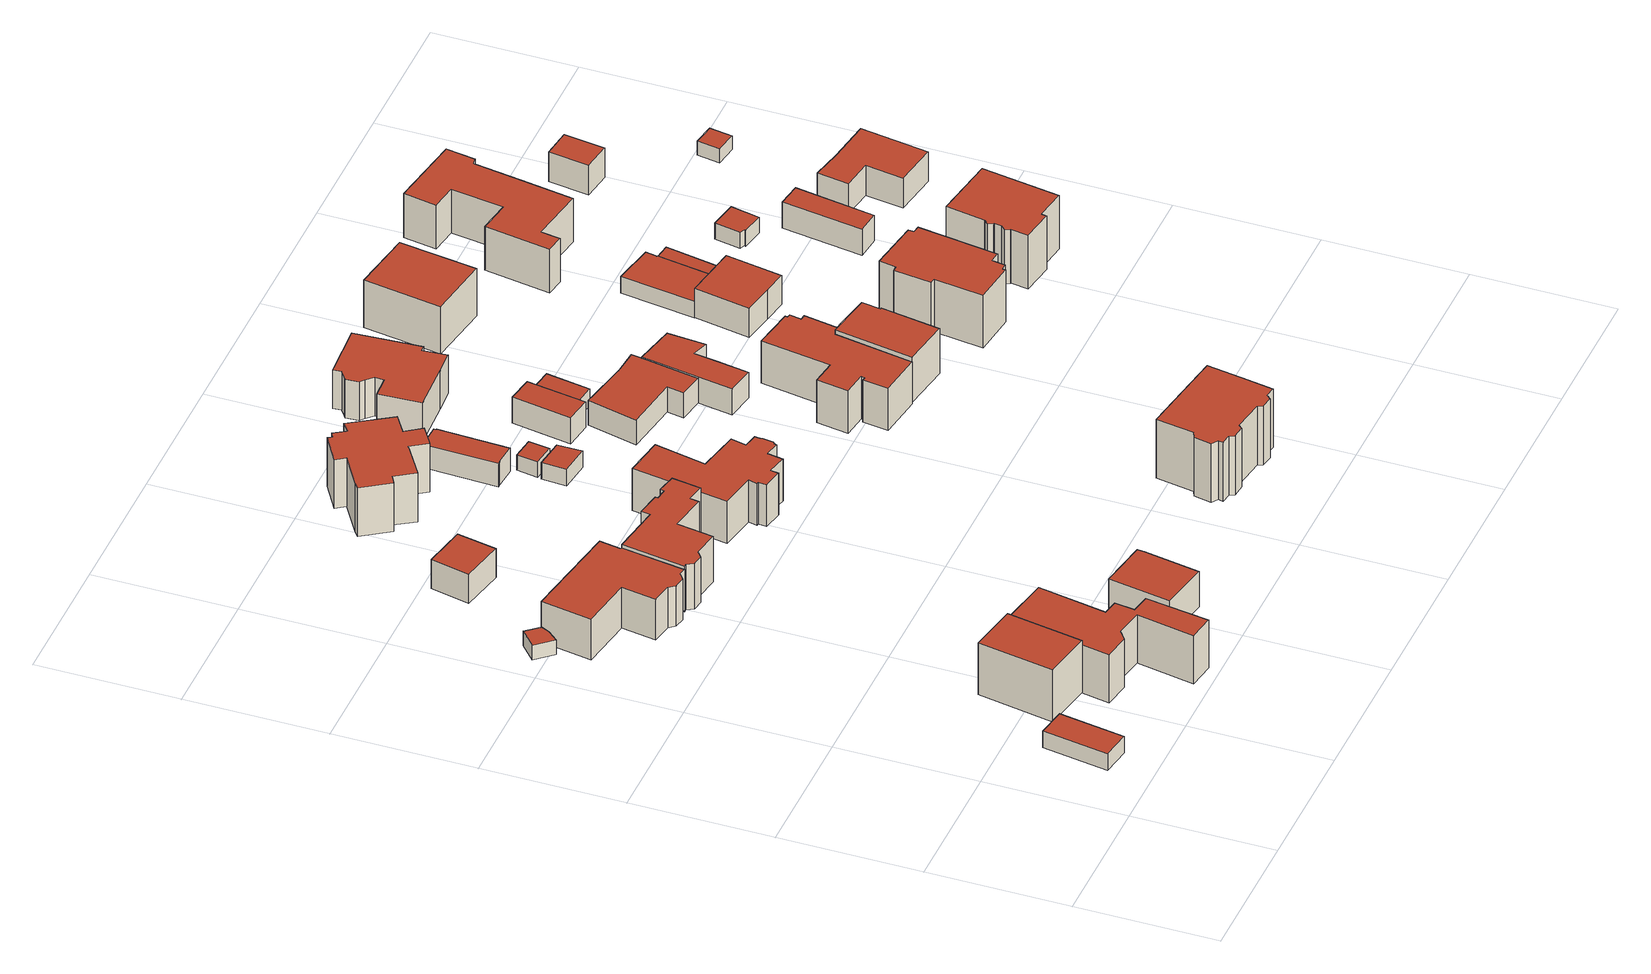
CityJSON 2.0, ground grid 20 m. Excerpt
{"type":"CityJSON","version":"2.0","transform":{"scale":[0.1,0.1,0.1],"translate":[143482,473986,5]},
"CityObjects":{
"building1":{"type":"Building","attributes":{"b3_dak_type":"multiple horizontal","b3_h_dak_50p":10.99,"b3_h_dak_70p":11,"b3_h_dak_max":11.19,"b3_h_dak_min":10.86,"b3_h_maaiveld":8.38,"b3_kas_warenhuis":false,"b3_mutatie_ahn3_ahn4":false,"b3_reconstructie_onvolledig":false,"b3_rmse_lod12":0.0234,"b3_rmse_lod13":0.0234,"b3_rmse_lod22":0.0219,"b3_val3dity_lod12":"[]","b3_val3dity_lod13":"[]","b3_val3dity_lod22":"[]","b3_volume_lod12":101.69,"b3_volume_lod13":101.69,"b3_volume_lod22":101.43,"geconstateerd":false,"oorspronkelijkbouwjaar":1934,"status":"Pand in gebruik"},"children":["building1-1"]},
"building1-1":{"type":"BuildingPart","parents":["building1"],"geometry":[{"type":"Solid","lod":"1.2","boundaries":[[[[0,1,2,3]],[[4,1,0,5]],[[6,2,1,4]],[[5,0,3,7]],[[7,3,2,6]],[[7,6,4,5]]]],"semantics":{"surfaces":[{"type":"GroundSurface"},{"type":"WallSurface","on_footprint_edge":true},{"type":"RoofSurface"}],"values":[[0,1,1,1,1,2]]}}]},
"building2":{"type":"Building","attributes":{"b3_dak_type":"slanted","b3_h_dak_50p":15.63,"b3_h_dak_70p":16.65,"b3_h_dak_max":18.63,"b3_h_dak_min":12.27,"b3_h_maaiveld":8.36,"b3_kas_warenhuis":false,"b3_mutatie_ahn3_ahn4":false,"b3_reconstructie_onvolledig":false,"b3_rmse_lod12":1.79,"b3_rmse_lod13":1.79,"b3_rmse_lod22":0.232,"b3_val3dity_lod12":"[]","b3_val3dity_lod13":"[]","b3_val3dity_lod22":"[]","b3_volume_lod12":639.67,"b3_volume_lod13":639.67,"b3_volume_lod22":553.32,"geconstateerd":false,"oorspronkelijkbouwjaar":1934,"status":"Pand in gebruik"},"children":["building2-1"]},
"building2-1":{"type":"BuildingPart","parents":["building2"],"geometry":[{"type":"Solid","lod":"1.2","boundaries":[[[[8,9,10,11]],[[12,8,11,13]],[[13,11,10,14]],[[14,10,9,15]],[[15,9,8,12]],[[15,12,13,14]]]],"semantics":{"surfaces":[{"type":"GroundSurface"},{"type":"WallSurface","on_footprint_edge":true},{"type":"RoofSurface"}],"values":[[0,1,1,1,1,2]]}}]},
"building3":{"type":"Building","attributes":{"b3_dak_type":"multiple horizontal","b3_h_dak_50p":10.77,"b3_h_dak_70p":10.83,"b3_h_dak_max":10.96,"b3_h_dak_min":10.49,"b3_h_maaiveld":8.52,"b3_kas_warenhuis":false,"b3_mutatie_ahn3_ahn4":false,"b3_reconstructie_onvolledig":false,"b3_rmse_lod12":0.134,"b3_rmse_lod13":0.134,"b3_rmse_lod22":0.104,"b3_val3dity_lod12":"[]","b3_val3dity_lod13":"[]","b3_val3dity_lod22":"[]","b3_volume_lod12":21.51,"b3_volume_lod13":21.51,"b3_volume_lod22":20.9,"geconstateerd":false,"oorspronkelijkbouwjaar":2005,"status":"Pand in gebruik"},"children":["building3-1"]},
"building3-1":{"type":"BuildingPart","parents":["building3"],"geometry":[{"type":"Solid","lod":"1.2","boundaries":[[[[16,17,18,19,20]],[[21,17,16,22]],[[22,16,20,23]],[[24,18,17,21]],[[25,19,18,24]],[[23,20,19,25]],[[23,25,24,21,22]]]],"semantics":{"surfaces":[{"type":"GroundSurface"},{"type":"WallSurface","on_footprint_edge":true},{"type":"RoofSurface"}],"values":[[0,1,1,1,1,1,2]]}}]},
"building4":{"type":"Building","attributes":{"b3_dak_type":"slanted","b3_h_dak_50p":13.95,"b3_h_dak_70p":15.78,"b3_h_dak_max":18.65,"b3_h_dak_min":8.97,"b3_h_maaiveld":8.27,"b3_kas_warenhuis":false,"b3_mutatie_ahn3_ahn4":false,"b3_reconstructie_onvolledig":false,"b3_rmse_lod12":3.28,"b3_rmse_lod13":1.27,"b3_rmse_lod22":0.229,"b3_val3dity_lod12":"[]","b3_val3dity_lod13":"[]","b3_val3dity_lod22":"[]","b3_volume_lod12":1119.18,"b3_volume_lod13":909.58,"b3_volume_lod22":819.97,"geconstateerd":false,"oorspronkelijkbouwjaar":1930,"status":"Pand in gebruik"},"children":["building4-1"]},
"building4-1":{"type":"BuildingPart","parents":["building4"],"geometry":[{"type":"Solid","lod":"1.2","boundaries":[[[[26,27,28,29,30,31,32,33,34,35,36,37,38]],[[39,32,31,40]],[[40,31,30,41]],[[42,34,33,43]],[[43,33,32,39]],[[41,30,29,44]],[[45,36,35,46]],[[46,35,34,42]],[[44,29,28,47]],[[48,27,26,49]],[[47,28,27,48]],[[49,26,38,50]],[[50,38,37,51]],[[51,37,36,45]],[[51,45,46,42,43,39,40,41,44,47,48,49,50]]]],"semantics":{"surfaces":[{"type":"GroundSurface"},{"type":"WallSurface","on_footprint_edge":true},{"type":"RoofSurface"}],"values":[[0,1,1,1,1,1,1,1,1,1,1,1,1,1,2]]}}]},
"building5":{"type":"Building","attributes":{"b3_dak_type":"slanted","b3_h_dak_50p":12.31,"b3_h_dak_70p":14.65,"b3_h_dak_max":17.37,"b3_h_dak_min":10.69,"b3_h_maaiveld":8.18,"b3_kas_warenhuis":false,"b3_mutatie_ahn3_ahn4":false,"b3_reconstructie_onvolledig":false,"b3_rmse_lod12":2.46,"b3_rmse_lod13":0.941,"b3_rmse_lod22":0.0961,"b3_val3dity_lod12":"[]","b3_val3dity_lod13":"[]","b3_val3dity_lod22":"[]","b3_volume_lod12":929.04,"b3_volume_lod13":754.49,"b3_volume_lod22":726.22,"geconstateerd":false,"oorspronkelijkbouwjaar":1930,"status":"Pand in gebruik"},"children":["building5-1"]},
"building5-1":{"type":"BuildingPart","parents":["building5"],"geometry":[{"type":"Solid","lod":"1.2","boundaries":[[[[52,53,54,55,56,57,58,59,60,61,62,63]],[[64,60,59,65]],[[65,59,58,66]],[[67,61,60,64]],[[66,58,57,68]],[[68,57,56,69]],[[69,56,55,70]],[[70,55,54,71]],[[72,53,52,73]],[[71,54,53,72]],[[73,52,63,74]],[[74,63,62,75]],[[75,62,61,67]],[[75,67,64,65,66,68,69,70,71,72,73,74]]]],"semantics":{"surfaces":[{"type":"GroundSurface"},{"type":"WallSurface","on_footprint_edge":true},{"type":"RoofSurface"}],"values":[[0,1,1,1,1,1,1,1,1,1,1,1,1,2]]}}]},
"building6":{"type":"Building","attributes":{"b3_dak_type":"slanted","b3_h_dak_50p":12.24,"b3_h_dak_70p":12.69,"b3_h_dak_max":13.43,"b3_h_dak_min":10.38,"b3_h_maaiveld":8.1,"b3_kas_warenhuis":false,"b3_mutatie_ahn3_ahn4":false,"b3_reconstructie_onvolledig":false,"b3_rmse_lod12":0.909,"b3_rmse_lod13":0.909,"b3_rmse_lod22":0.0248,"b3_val3dity_lod12":"[]","b3_val3dity_lod13":"[]","b3_val3dity_lod22":"[]","b3_volume_lod12":161.05,"b3_volume_lod13":161.05,"b3_volume_lod22":142.77,"geconstateerd":false,"oorspronkelijkbouwjaar":1930,"status":"Pand in gebruik"},"children":["building6-1"]},
"building6-1":{"type":"BuildingPart","parents":["building6"],"geometry":[{"type":"Solid","lod":"1.2","boundaries":[[[[76,77,78,79]],[[80,76,79,81]],[[81,79,78,82]],[[82,78,77,83]],[[83,77,76,80]],[[83,80,81,82]]]],"semantics":{"surfaces":[{"type":"GroundSurface"},{"type":"WallSurface","on_footprint_edge":true},{"type":"RoofSurface"}],"values":[[0,1,1,1,1,2]]}}]},
"building7":{"type":"Building","attributes":{"b3_dak_type":"slanted","b3_h_dak_50p":13.13,"b3_h_dak_70p":13.82,"b3_h_dak_max":14.92,"b3_h_dak_min":11.21,"b3_h_maaiveld":8.19,"b3_kas_warenhuis":false,"b3_mutatie_ahn3_ahn4":false,"b3_reconstructie_onvolledig":false,"b3_rmse_lod12":1.29,"b3_rmse_lod13":1.29,"b3_rmse_lod22":0.0545,"b3_val3dity_lod12":"[]","b3_val3dity_lod13":"[]","b3_val3dity_lod22":"[]","b3_volume_lod12":364.1,"b3_volume_lod13":364.1,"b3_volume_lod22":320.64,"geconstateerd":false,"oorspronkelijkbouwjaar":1930,"status":"Pand in gebruik"},"children":["building7-1"]},
"building7-1":{"type":"BuildingPart","parents":["building7"],"geometry":[{"type":"Solid","lod":"1.2","boundaries":[[[[84,85,86,87,88]],[[89,86,85,90]],[[91,87,86,89]],[[92,84,88,93]],[[93,88,87,91]],[[90,85,84,92]],[[90,92,93,91,89]]]],"semantics":{"surfaces":[{"type":"GroundSurface"},{"type":"WallSurface","on_footprint_edge":true},{"type":"RoofSurface"}],"values":[[0,1,1,1,1,1,2]]}}]},
"building8":{"type":"Building","attributes":{"b3_dak_type":"slanted","b3_h_dak_50p":13.28,"b3_h_dak_70p":15.03,"b3_h_dak_max":17.29,"b3_h_dak_min":10.06,"b3_h_maaiveld":7.94,"b3_kas_warenhuis":false,"b3_mutatie_ahn3_ahn4":false,"b3_reconstructie_onvolledig":false,"b3_rmse_lod12":2.77,"b3_rmse_lod13":1.23,"b3_rmse_lod22":0.662,"b3_val3dity_lod12":"[]","b3_val3dity_lod13":"[]","b3_val3dity_lod22":"[204]","b3_volume_lod12":761.94,"b3_volume_lod13":660.07,"b3_volume_lod22":-2683.6,"geconstateerd":false,"oorspronkelijkbouwjaar":1930,"status":"Pand in gebruik"},"children":["building8-1"]},
"building8-1":{"type":"BuildingPart","parents":["building8"],"geometry":[{"type":"Solid","lod":"1.2","boundaries":[[[[94,95,96,97,98,99,100,101,102,103,104,105,106,107,108,109,110,111]],[[112,106,105,113]],[[114,107,106,112]],[[113,105,104,115]],[[115,104,103,116]],[[117,95,94,118]],[[119,96,95,117]],[[116,103,102,120]],[[120,102,101,121]],[[122,100,99,123]],[[121,101,100,122]],[[123,99,98,124]],[[125,97,96,119]],[[124,98,97,125]],[[118,94,111,126]],[[126,111,110,127]],[[128,109,108,129]],[[127,110,109,128]],[[129,108,107,114]],[[129,114,112,113,115,116,120,121,122,123,124,125,119,117,118,126,127,128]]]],"semantics":{"surfaces":[{"type":"GroundSurface"},{"type":"WallSurface","on_footprint_edge":true},{"type":"RoofSurface"}],"values":[[0,1,1,1,1,1,1,1,1,1,1,1,1,1,1,1,1,1,1,2]]}}]},
"building9":{"type":"Building","attributes":{"b3_dak_type":"slanted","b3_h_dak_50p":14.62,"b3_h_dak_70p":15.69,"b3_h_dak_max":18.94,"b3_h_dak_min":10.76,"b3_h_maaiveld":8.14,"b3_kas_warenhuis":false,"b3_mutatie_ahn3_ahn4":false,"b3_reconstructie_onvolledig":false,"b3_rmse_lod12":2.43,"b3_rmse_lod13":1.88,"b3_rmse_lod22":0.124,"b3_val3dity_lod12":"[]","b3_val3dity_lod13":"[]","b3_val3dity_lod22":"[]","b3_volume_lod12":907.86,"b3_volume_lod13":878.61,"b3_volume_lod22":770.44,"geconstateerd":false,"oorspronkelijkbouwjaar":1930,"status":"Pand in gebruik"},"children":["building9-1"]},
"building9-1":{"type":"BuildingPart","parents":["building9"],"geometry":[{"type":"Solid","lod":"1.2","boundaries":[[[[130,131,132,133,134,135,136,137,138,139,140,141,142,143,144,145,146]],[[147,139,138,148]],[[149,140,139,147]],[[150,141,140,149]],[[151,142,141,150]],[[152,143,142,151]],[[148,138,137,153]],[[153,137,136,154]],[[154,136,135,155]],[[156,134,133,157]],[[155,135,134,156]],[[157,133,132,158]],[[159,131,130,160]],[[158,132,131,159]],[[160,130,146,161]],[[161,146,145,162]],[[163,144,143,152]],[[162,145,144,163]],[[162,163,152,151,150,149,147,148,153,154,155,156,157,158,159,160,161]]]],"semantics":{"surfaces":[{"type":"GroundSurface"},{"type":"WallSurface","on_footprint_edge":true},{"type":"RoofSurface"}],"values":[[0,1,1,1,1,1,1,1,1,1,1,1,1,1,1,1,1,1,2]]}}]},
"building10":{"type":"Building","attributes":{"b3_dak_type":"slanted","b3_h_dak_50p":12.5,"b3_h_dak_70p":14.33,"b3_h_dak_max":15.98,"b3_h_dak_min":9.68,"b3_h_maaiveld":7.84,"b3_kas_warenhuis":false,"b3_mutatie_ahn3_ahn4":false,"b3_reconstructie_onvolledig":false,"b3_rmse_lod12":2.65,"b3_rmse_lod13":1.09,"b3_rmse_lod22":0.271,"b3_val3dity_lod12":"[]","b3_val3dity_lod13":"[]","b3_val3dity_lod22":"[]","b3_volume_lod12":866.53,"b3_volume_lod13":731.95,"b3_volume_lod22":634.7,"geconstateerd":false,"oorspronkelijkbouwjaar":1918,"status":"Pand in gebruik"},"children":["building10-1"]},
"building10-1":{"type":"BuildingPart","parents":["building10"],"geometry":[{"type":"Solid","lod":"1.2","boundaries":[[[[164,165,166,167,168,169,170,171,172,173,174,175,176,177,178,179,180,181,182,183]],[[184,178,177,185]],[[186,179,178,184]],[[187,180,179,186]],[[188,181,180,187]],[[189,171,170,190]],[[190,170,169,191]],[[192,182,181,188]],[[193,176,175,194]],[[185,177,176,193]],[[195,174,173,196]],[[194,175,174,195]],[[196,173,172,197]],[[197,172,171,189]],[[191,169,168,198]],[[198,168,167,199]],[[199,167,166,200]],[[201,165,164,202]],[[200,166,165,201]],[[202,164,183,203]],[[203,183,182,192]],[[203,192,188,187,186,184,185,193,194,195,196,197,189,190,191,198,199,200,201,202]]]],"semantics":{"surfaces":[{"type":"GroundSurface"},{"type":"WallSurface","on_footprint_edge":true},{"type":"RoofSurface"}],"values":[[0,1,1,1,1,1,1,1,1,1,1,1,1,1,1,1,1,1,1,1,1,2]]}}]},
"building11":{"type":"Building","attributes":{"b3_dak_type":"slanted","b3_h_dak_50p":11.24,"b3_h_dak_70p":11.66,"b3_h_dak_max":12.51,"b3_h_dak_min":10.3,"b3_h_maaiveld":7.92,"b3_kas_warenhuis":false,"b3_mutatie_ahn3_ahn4":false,"b3_reconstructie_onvolledig":false,"b3_rmse_lod12":0.694,"b3_rmse_lod13":0.694,"b3_rmse_lod22":0.0377,"b3_val3dity_lod12":"[]","b3_val3dity_lod13":"[]","b3_val3dity_lod22":"[]","b3_volume_lod12":134.2,"b3_volume_lod13":134.2,"b3_volume_lod22":122.48,"geconstateerd":false,"oorspronkelijkbouwjaar":1920,"status":"Pand in gebruik"},"children":["building11-1"]},
"building11-1":{"type":"BuildingPart","parents":["building11"],"geometry":[{"type":"Solid","lod":"1.2","boundaries":[[[[204,205,206,207,208,209,210,211,212]],[[213,208,207,214]],[[215,206,205,216]],[[214,207,206,215]],[[217,209,208,213]],[[218,211,210,219]],[[219,210,209,217]],[[220,212,211,218]],[[221,204,212,220]],[[216,205,204,221]],[[216,221,220,218,219,217,213,214,215]]]],"semantics":{"surfaces":[{"type":"GroundSurface"},{"type":"WallSurface","on_footprint_edge":true},{"type":"RoofSurface"}],"values":[[0,1,1,1,1,1,1,1,1,1,2]]}}]},
"building12":{"type":"Building","attributes":{"b3_dak_type":"slanted","b3_h_dak_50p":10.19,"b3_h_dak_70p":10.38,"b3_h_dak_max":10.89,"b3_h_dak_min":9.39,"b3_h_maaiveld":7.77,"b3_kas_warenhuis":false,"b3_mutatie_ahn3_ahn4":false,"b3_reconstructie_onvolledig":false,"b3_rmse_lod12":0.424,"b3_rmse_lod13":0.424,"b3_rmse_lod22":0.117,"b3_val3dity_lod12":"[]","b3_val3dity_lod13":"[]","b3_val3dity_lod22":"[]","b3_volume_lod12":39.04,"b3_volume_lod13":39.04,"b3_volume_lod22":36.12,"geconstateerd":false,"oorspronkelijkbouwjaar":1930,"status":"Pand in gebruik"},"children":["building12-1"]},
"building12-1":{"type":"BuildingPart","parents":["building12"],"geometry":[{"type":"Solid","lod":"1.2","boundaries":[[[[222,223,224,225]],[[226,223,222,227]],[[228,224,223,226]],[[227,222,225,229]],[[229,225,224,228]],[[229,228,226,227]]]],"semantics":{"surfaces":[{"type":"GroundSurface"},{"type":"WallSurface","on_footprint_edge":true},{"type":"RoofSurface"}],"values":[[0,1,1,1,1,2]]}}]},
"building13":{"type":"Building","attributes":{"b3_dak_type":"multiple horizontal","b3_h_dak_50p":10.22,"b3_h_dak_70p":10.26,"b3_h_dak_max":10.44,"b3_h_dak_min":9.94,"b3_h_maaiveld":7.92,"b3_kas_warenhuis":false,"b3_mutatie_ahn3_ahn4":false,"b3_reconstructie_onvolledig":false,"b3_rmse_lod12":0.133,"b3_rmse_lod13":0.133,"b3_rmse_lod22":0.115,"b3_val3dity_lod12":"[]","b3_val3dity_lod13":"[]","b3_val3dity_lod22":"[]","b3_volume_lod12":22.94,"b3_volume_lod13":22.94,"b3_volume_lod22":22.31,"geconstateerd":false,"oorspronkelijkbouwjaar":2005,"status":"Pand in gebruik"},"children":["building13-1"]},
"building13-1":{"type":"BuildingPart","parents":["building13"],"geometry":[{"type":"Solid","lod":"1.2","boundaries":[[[[230,231,232,233]],[[234,231,230,235]],[[235,230,233,236]],[[237,232,231,234]],[[236,233,232,237]],[[236,237,234,235]]]],"semantics":{"surfaces":[{"type":"GroundSurface"},{"type":"WallSurface","on_footprint_edge":true},{"type":"RoofSurface"}],"values":[[0,1,1,1,1,2]]}}]},
"building14":{"type":"Building","attributes":{"b3_dak_type":"slanted","b3_h_dak_50p":16.26,"b3_h_dak_70p":17.04,"b3_h_dak_max":19.53,"b3_h_dak_min":10.23,"b3_h_maaiveld":7.7,"b3_kas_warenhuis":false,"b3_mutatie_ahn3_ahn4":false,"b3_reconstructie_onvolledig":false,"b3_rmse_lod12":1.63,"b3_rmse_lod13":1.43,"b3_rmse_lod22":0.232,"b3_val3dity_lod12":"[]","b3_val3dity_lod13":"[]","b3_val3dity_lod22":"[]","b3_volume_lod12":1206.15,"b3_volume_lod13":1192.18,"b3_volume_lod22":1076.81,"geconstateerd":false,"oorspronkelijkbouwjaar":1930,"status":"Pand in gebruik"},"children":["building14-1"]},
"building14-1":{"type":"BuildingPart","parents":["building14"],"geometry":[{"type":"Solid","lod":"1.2","boundaries":[[[[238,239,240,241,242,243,244,245,246,247,248,249,250,251,252,253,254]],[[255,248,247,256]],[[257,249,248,255]],[[258,244,243,259]],[[260,245,244,258]],[[256,247,246,261]],[[261,246,245,260]],[[259,243,242,262]],[[262,242,241,263]],[[263,241,240,264]],[[265,239,238,266]],[[264,240,239,265]],[[266,238,254,267]],[[267,254,253,268]],[[268,253,252,269]],[[269,252,251,270]],[[270,251,250,271]],[[271,250,249,257]],[[271,257,255,256,261,260,258,259,262,263,264,265,266,267,268,269,270]]]],"semantics":{"surfaces":[{"type":"GroundSurface"},{"type":"WallSurface","on_footprint_edge":true},{"type":"RoofSurface"}],"values":[[0,1,1,1,1,1,1,1,1,1,1,1,1,1,1,1,1,1,2]]}}]},
"building15":{"type":"Building","attributes":{"b3_dak_type":"slanted","b3_h_dak_50p":11.46,"b3_h_dak_70p":11.84,"b3_h_dak_max":12.34,"b3_h_dak_min":8.24,"b3_h_maaiveld":7.72,"b3_kas_warenhuis":false,"b3_mutatie_ahn3_ahn4":false,"b3_reconstructie_onvolledig":false,"b3_rmse_lod12":0.844,"b3_rmse_lod13":0.844,"b3_rmse_lod22":0.42,"b3_val3dity_lod12":"[]","b3_val3dity_lod13":"[]","b3_val3dity_lod22":"[]","b3_volume_lod12":133.88,"b3_volume_lod13":133.88,"b3_volume_lod22":122.9,"geconstateerd":false,"oorspronkelijkbouwjaar":1917,"status":"Pand in gebruik"},"children":["building15-1"]},
"building15-1":{"type":"BuildingPart","parents":["building15"],"geometry":[{"type":"Solid","lod":"1.2","boundaries":[[[[272,273,274,275]],[[276,273,272,277]],[[277,272,275,278]],[[279,274,273,276]],[[278,275,274,279]],[[278,279,276,277]]]],"semantics":{"surfaces":[{"type":"GroundSurface"},{"type":"WallSurface","on_footprint_edge":true},{"type":"RoofSurface"}],"values":[[0,1,1,1,1,2]]}}]},
"building16":{"type":"Building","attributes":{"b3_dak_type":"slanted","b3_h_dak_50p":13.46,"b3_h_dak_70p":14,"b3_h_dak_max":15.38,"b3_h_dak_min":8.04,"b3_h_maaiveld":7.9,"b3_kas_warenhuis":false,"b3_mutatie_ahn3_ahn4":false,"b3_reconstructie_onvolledig":false,"b3_rmse_lod12":1.61,"b3_rmse_lod13":1.61,"b3_rmse_lod22":0.517,"b3_val3dity_lod12":"[]","b3_val3dity_lod13":"[]","b3_val3dity_lod22":"[]","b3_volume_lod12":758.82,"b3_volume_lod13":758.82,"b3_volume_lod22":659.22,"geconstateerd":false,"oorspronkelijkbouwjaar":1917,"status":"Pand in gebruik"},"children":["building16-1"]},
"building16-1":{"type":"BuildingPart","parents":["building16"],"geometry":[{"type":"Solid","lod":"1.2","boundaries":[[[[280,281,282,283,284,285,286,287,288,289,290,291,292,293,294]],[[295,291,290,296]],[[296,290,289,297]],[[298,286,285,299]],[[300,287,286,298]],[[301,281,280,302]],[[303,292,291,295]],[[297,289,288,304]],[[304,288,287,300]],[[305,284,283,306]],[[306,283,282,307]],[[299,285,284,305]],[[307,282,281,301]],[[308,294,293,309]],[[309,293,292,303]],[[302,280,294,308]],[[302,308,309,303,295,296,297,304,300,298,299,305,306,307,301]]]],"semantics":{"surfaces":[{"type":"GroundSurface"},{"type":"WallSurface","on_footprint_edge":true},{"type":"RoofSurface"}],"values":[[0,1,1,1,1,1,1,1,1,1,1,1,1,1,1,1,2]]}}]},
"building17":{"type":"Building","attributes":{"b3_dak_type":"slanted","b3_h_dak_50p":10.69,"b3_h_dak_70p":11.86,"b3_h_dak_max":13.61,"b3_h_dak_min":9.8,"b3_h_maaiveld":7.78,"b3_kas_warenhuis":false,"b3_mutatie_ahn3_ahn4":false,"b3_reconstructie_onvolledig":false,"b3_rmse_lod12":1.24,"b3_rmse_lod13":1.24,"b3_rmse_lod22":0.114,"b3_val3dity_lod12":"[]","b3_val3dity_lod13":"[]","b3_val3dity_lod22":"[]","b3_volume_lod12":347.17,"b3_volume_lod13":347.17,"b3_volume_lod22":296.55,"geconstateerd":false,"oorspronkelijkbouwjaar":2011,"status":"Pand in gebruik"},"children":["building17-1"]},
"building17-1":{"type":"BuildingPart","parents":["building17"],"geometry":[{"type":"Solid","lod":"1.2","boundaries":[[[[310,311,312,313,314,315,316,317]],[[318,310,317,319]],[[319,317,316,320]],[[320,316,315,321]],[[321,315,314,322]],[[323,313,312,324]],[[324,312,311,325]],[[322,314,313,323]],[[325,311,310,318]],[[325,318,319,320,321,322,323,324]]]],"semantics":{"surfaces":[{"type":"GroundSurface"},{"type":"WallSurface","on_footprint_edge":true},{"type":"RoofSurface"}],"values":[[0,1,1,1,1,1,1,1,1,2]]}}]},
"building18":{"type":"Building","attributes":{"b3_dak_type":"multiple horizontal","b3_h_dak_50p":10.29,"b3_h_dak_70p":10.3,"b3_h_dak_max":10.56,"b3_h_dak_min":10.13,"b3_h_maaiveld":7.67,"b3_kas_warenhuis":false,"b3_mutatie_ahn3_ahn4":false,"b3_reconstructie_onvolledig":false,"b3_rmse_lod12":0.0255,"b3_rmse_lod13":0.0255,"b3_rmse_lod22":0.0236,"b3_val3dity_lod12":"[]","b3_val3dity_lod13":"[]","b3_val3dity_lod22":"[]","b3_volume_lod12":64.76,"b3_volume_lod13":64.76,"b3_volume_lod22":64.64,"geconstateerd":false,"oorspronkelijkbouwjaar":1912,"status":"Pand in gebruik"},"children":["building18-1"]},
"building18-1":{"type":"BuildingPart","parents":["building18"],"geometry":[{"type":"Solid","lod":"1.2","boundaries":[[[[326,327,328,329]],[[330,327,326,331]],[[332,328,327,330]],[[331,326,329,333]],[[333,329,328,332]],[[333,332,330,331]]]],"semantics":{"surfaces":[{"type":"GroundSurface"},{"type":"WallSurface","on_footprint_edge":true},{"type":"RoofSurface"}],"values":[[0,1,1,1,1,2]]}}]},
"building19":{"type":"Building","attributes":{"b3_dak_type":"slanted","b3_h_dak_50p":13.89,"b3_h_dak_70p":14.36,"b3_h_dak_max":15.26,"b3_h_dak_min":10.19,"b3_h_maaiveld":7.74,"b3_kas_warenhuis":false,"b3_mutatie_ahn3_ahn4":false,"b3_reconstructie_onvolledig":false,"b3_rmse_lod12":1.66,"b3_rmse_lod13":0.654,"b3_rmse_lod22":0.0596,"b3_val3dity_lod12":"[]","b3_val3dity_lod13":"[]","b3_val3dity_lod22":"[]","b3_volume_lod12":893.54,"b3_volume_lod13":825.51,"b3_volume_lod22":778.72,"geconstateerd":false,"oorspronkelijkbouwjaar":1960,"status":"Pand in gebruik"},"children":["building19-1"]},
"building19-1":{"type":"BuildingPart","parents":["building19"],"geometry":[{"type":"Solid","lod":"1.2","boundaries":[[[[334,335,336,337,338,339,340,341,342,343,344,345,346,347,348,349]],[[350,342,341,351]],[[352,346,345,353]],[[354,347,346,352]],[[355,344,343,356]],[[353,345,344,355]],[[357,348,347,354]],[[356,343,342,350]],[[351,341,340,358]],[[358,340,339,359]],[[360,338,337,361]],[[359,339,338,360]],[[362,335,334,363]],[[361,337,336,364]],[[364,336,335,362]],[[363,334,349,365]],[[365,349,348,357]],[[365,357,354,352,353,355,356,350,351,358,359,360,361,364,362,363]]]],"semantics":{"surfaces":[{"type":"GroundSurface"},{"type":"WallSurface","on_footprint_edge":true},{"type":"RoofSurface"}],"values":[[0,1,1,1,1,1,1,1,1,1,1,1,1,1,1,1,1,2]]}}]},
"building20":{"type":"Building","attributes":{"b3_dak_type":"slanted","b3_h_dak_50p":10.7,"b3_h_dak_70p":11.75,"b3_h_dak_max":13.58,"b3_h_dak_min":10.53,"b3_h_maaiveld":7.79,"b3_kas_warenhuis":false,"b3_mutatie_ahn3_ahn4":false,"b3_reconstructie_onvolledig":false,"b3_rmse_lod12":1.05,"b3_rmse_lod13":1.05,"b3_rmse_lod22":0.0287,"b3_val3dity_lod12":"[]","b3_val3dity_lod13":"[]","b3_val3dity_lod22":"[]","b3_volume_lod12":259.34,"b3_volume_lod13":259.34,"b3_volume_lod22":229.64,"geconstateerd":false,"oorspronkelijkbouwjaar":1960,"status":"Pand in gebruik"},"children":["building20-1"]},
"building20-1":{"type":"BuildingPart","parents":["building20"],"geometry":[{"type":"Solid","lod":"1.2","boundaries":[[[[317,316,366,367,368,369,370,371,372]],[[373,367,366,374]],[[375,369,368,376]],[[377,370,369,375]],[[378,316,317,379]],[[380,371,370,377]],[[376,368,367,373]],[[379,317,372,381]],[[381,372,371,380]],[[374,366,316,378]],[[374,378,379,381,380,377,375,376,373]]]],"semantics":{"surfaces":[{"type":"GroundSurface"},{"type":"WallSurface","on_footprint_edge":true},{"type":"RoofSurface"}],"values":[[0,1,1,1,1,1,1,1,1,1,2]]}}]},
"building21":{"type":"Building","attributes":{"b3_dak_type":"slanted","b3_h_dak_50p":14.5,"b3_h_dak_70p":15.15,"b3_h_dak_max":16.3,"b3_h_dak_min":10.89,"b3_h_maaiveld":7.99,"b3_kas_warenhuis":false,"b3_mutatie_ahn3_ahn4":false,"b3_reconstructie_onvolledig":false,"b3_rmse_lod12":1.93,"b3_rmse_lod13":0.853,"b3_rmse_lod22":0.104,"b3_val3dity_lod12":"[]","b3_val3dity_lod13":"[]","b3_val3dity_lod22":"[]","b3_volume_lod12":544.54,"b3_volume_lod13":483.24,"b3_volume_lod22":449.35,"geconstateerd":false,"oorspronkelijkbouwjaar":1930,"status":"Pand in gebruik"},"children":["building21-1"]},
"building21-1":{"type":"BuildingPart","parents":["building21"],"geometry":[{"type":"Solid","lod":"1.2","boundaries":[[[[382,383,384,385,386,387,388]],[[389,386,385,390]],[[391,387,386,389]],[[390,385,384,392]],[[392,384,383,393]],[[394,382,388,395]],[[395,388,387,391]],[[393,383,382,394]],[[393,394,395,391,389,390,392]]]],"semantics":{"surfaces":[{"type":"GroundSurface"},{"type":"WallSurface","on_footprint_edge":true},{"type":"RoofSurface"}],"values":[[0,1,1,1,1,1,1,1,2]]}}]},
"building22":{"type":"Building","attributes":{"b3_dak_type":"slanted","b3_h_dak_50p":14.47,"b3_h_dak_70p":15.24,"b3_h_dak_max":17.31,"b3_h_dak_min":12.08,"b3_h_maaiveld":7.73,"b3_kas_warenhuis":false,"b3_mutatie_ahn3_ahn4":false,"b3_reconstructie_onvolledig":false,"b3_rmse_lod12":1.38,"b3_rmse_lod13":1.38,"b3_rmse_lod22":0.238,"b3_val3dity_lod12":"[]","b3_val3dity_lod13":"[]","b3_val3dity_lod22":"[]","b3_volume_lod12":754.13,"b3_volume_lod13":754.13,"b3_volume_lod22":669.88,"geconstateerd":false,"oorspronkelijkbouwjaar":1912,"status":"Pand in gebruik"},"children":["building22-1"]},
"building22-1":{"type":"BuildingPart","parents":["building22"],"geometry":[{"type":"Solid","lod":"1.2","boundaries":[[[[396,397,398,399]],[[400,397,396,401]],[[402,398,397,400]],[[401,396,399,403]],[[403,399,398,402]],[[403,402,400,401]]]],"semantics":{"surfaces":[{"type":"GroundSurface"},{"type":"WallSurface","on_footprint_edge":true},{"type":"RoofSurface"}],"values":[[0,1,1,1,1,2]]}}]},
"building23":{"type":"Building","attributes":{"b3_dak_type":"slanted","b3_h_dak_50p":11.88,"b3_h_dak_70p":12.33,"b3_h_dak_max":13.12,"b3_h_dak_min":10.34,"b3_h_maaiveld":7.67,"b3_kas_warenhuis":false,"b3_mutatie_ahn3_ahn4":false,"b3_reconstructie_onvolledig":false,"b3_rmse_lod12":0.831,"b3_rmse_lod13":0.831,"b3_rmse_lod22":0.0354,"b3_val3dity_lod12":"[]","b3_val3dity_lod13":"[]","b3_val3dity_lod22":"[]","b3_volume_lod12":292.94,"b3_volume_lod13":292.94,"b3_volume_lod22":263.06,"geconstateerd":false,"oorspronkelijkbouwjaar":1930,"status":"Pand in gebruik"},"children":["building23-1"]},
"building23-1":{"type":"BuildingPart","parents":["building23"],"geometry":[{"type":"Solid","lod":"1.2","boundaries":[[[[404,405,406,407,408]],[[409,406,405,410]],[[411,407,406,409]],[[412,404,408,413]],[[413,408,407,411]],[[410,405,404,412]],[[410,412,413,411,409]]]],"semantics":{"surfaces":[{"type":"GroundSurface"},{"type":"WallSurface","on_footprint_edge":true},{"type":"RoofSurface"}],"values":[[0,1,1,1,1,1,2]]}}]},
"building24":{"type":"Building","attributes":{"b3_dak_type":"slanted","b3_h_dak_50p":15.62,"b3_h_dak_70p":16.25,"b3_h_dak_max":17.31,"b3_h_dak_min":13.82,"b3_h_maaiveld":7.88,"b3_kas_warenhuis":false,"b3_mutatie_ahn3_ahn4":false,"b3_reconstructie_onvolledig":false,"b3_rmse_lod12":1.1,"b3_rmse_lod13":1.1,"b3_rmse_lod22":0.0421,"b3_val3dity_lod12":"[]","b3_val3dity_lod13":"[]","b3_val3dity_lod22":"[]","b3_volume_lod12":1048.52,"b3_volume_lod13":1048.52,"b3_volume_lod22":965.52,"geconstateerd":false,"oorspronkelijkbouwjaar":2014,"status":"Pand in gebruik"},"children":["building24-1"]},
"building24-1":{"type":"BuildingPart","parents":["building24"],"geometry":[{"type":"Solid","lod":"1.2","boundaries":[[[[414,415,416,417,418,419,420,421,422,423,424,425,426,427]],[[428,424,423,429]],[[430,419,418,431]],[[431,418,417,432]],[[433,415,414,434]],[[434,414,427,435]],[[436,422,421,437]],[[437,421,420,438]],[[429,423,422,436]],[[438,420,419,430]],[[432,417,416,439]],[[439,416,415,433]],[[440,425,424,428]],[[441,426,425,440]],[[435,427,426,441]],[[435,441,440,428,429,436,437,438,430,431,432,439,433,434]]]],"semantics":{"surfaces":[{"type":"GroundSurface"},{"type":"WallSurface","on_footprint_edge":true},{"type":"RoofSurface"}],"values":[[0,1,1,1,1,1,1,1,1,1,1,1,1,1,1,2]]}}]},
"building25":{"type":"Building","attributes":{"b3_dak_type":"multiple horizontal","b3_h_dak_50p":10.14,"b3_h_dak_70p":10.16,"b3_h_dak_max":13.07,"b3_h_dak_min":10.03,"b3_h_maaiveld":7.64,"b3_kas_warenhuis":false,"b3_mutatie_ahn3_ahn4":false,"b3_reconstructie_onvolledig":false,"b3_rmse_lod12":0.388,"b3_rmse_lod13":0.388,"b3_rmse_lod22":0.387,"b3_val3dity_lod12":"[]","b3_val3dity_lod13":"[]","b3_val3dity_lod22":"[]","b3_volume_lod12":157.81,"b3_volume_lod13":157.81,"b3_volume_lod22":157.02,"geconstateerd":false,"oorspronkelijkbouwjaar":1932,"status":"Pand in gebruik"},"children":["building25-1"]},
"building25-1":{"type":"BuildingPart","parents":["building25"],"geometry":[{"type":"Solid","lod":"1.2","boundaries":[[[[442,443,444,445,446,447]],[[448,447,446,449]],[[449,446,445,450]],[[450,445,444,451]],[[451,444,443,452]],[[453,442,447,448]],[[452,443,442,453]],[[452,453,448,449,450,451]]]],"semantics":{"surfaces":[{"type":"GroundSurface"},{"type":"WallSurface","on_footprint_edge":true},{"type":"RoofSurface"}],"values":[[0,1,1,1,1,1,1,2]]}}]},
"building26":{"type":"Building","attributes":{"b3_dak_type":"multiple horizontal","b3_h_dak_50p":10.04,"b3_h_dak_70p":10.1,"b3_h_dak_max":10.21,"b3_h_dak_min":9.91,"b3_h_maaiveld":7.66,"b3_kas_warenhuis":false,"b3_mutatie_ahn3_ahn4":false,"b3_reconstructie_onvolledig":false,"b3_rmse_lod12":0.0798,"b3_rmse_lod13":0.0798,"b3_rmse_lod22":0.0399,"b3_val3dity_lod12":"[]","b3_val3dity_lod13":"[]","b3_val3dity_lod22":"[]","b3_volume_lod12":45.17,"b3_volume_lod13":45.17,"b3_volume_lod22":44.17,"geconstateerd":false,"oorspronkelijkbouwjaar":1932,"status":"Pand in gebruik"},"children":["building26-1"]},
"building26-1":{"type":"BuildingPart","parents":["building26"],"geometry":[{"type":"Solid","lod":"1.2","boundaries":[[[[454,455,456,405]],[[457,456,455,458]],[[459,405,456,457]],[[460,454,405,459]],[[458,455,454,460]],[[458,460,459,457]]]],"semantics":{"surfaces":[{"type":"GroundSurface"},{"type":"WallSurface","on_footprint_edge":true},{"type":"RoofSurface"}],"values":[[0,1,1,1,1,2]]}}]},
"building27":{"type":"Building","attributes":{"b3_dak_type":"slanted","b3_h_dak_50p":12.93,"b3_h_dak_70p":14.44,"b3_h_dak_max":18.35,"b3_h_dak_min":10.24,"b3_h_maaiveld":7.7,"b3_kas_warenhuis":false,"b3_mutatie_ahn3_ahn4":false,"b3_reconstructie_onvolledig":false,"b3_rmse_lod12":2.62,"b3_rmse_lod13":1.45,"b3_rmse_lod22":0.155,"b3_val3dity_lod12":"[]","b3_val3dity_lod13":"[]","b3_val3dity_lod22":"[]","b3_volume_lod12":1190.96,"b3_volume_lod13":1095.41,"b3_volume_lod22":952.89,"geconstateerd":false,"oorspronkelijkbouwjaar":1932,"status":"Pand in gebruik"},"children":["building27-1"]},
"building27-1":{"type":"BuildingPart","parents":["building27"],"geometry":[{"type":"Solid","lod":"1.2","boundaries":[[[[461,462,463,464,465,466,467,468,469,470,471,472,473]],[[474,462,461,475]],[[475,461,473,476]],[[477,463,462,474]],[[476,473,472,478]],[[479,464,463,477]],[[478,472,471,480]],[[480,471,470,481]],[[481,470,469,482]],[[482,469,468,483]],[[484,465,464,479]],[[485,466,465,484]],[[486,467,466,485]],[[483,468,467,486]],[[483,486,485,484,479,477,474,475,476,478,480,481,482]]]],"semantics":{"surfaces":[{"type":"GroundSurface"},{"type":"WallSurface","on_footprint_edge":true},{"type":"RoofSurface"}],"values":[[0,1,1,1,1,1,1,1,1,1,1,1,1,1,2]]}}]},
"building28":{"type":"Building","attributes":{"b3_dak_type":"slanted","b3_h_dak_50p":14.55,"b3_h_dak_70p":15.55,"b3_h_dak_max":17.08,"b3_h_dak_min":11.18,"b3_h_maaiveld":6.97,"b3_kas_warenhuis":false,"b3_mutatie_ahn3_ahn4":false,"b3_reconstructie_onvolledig":false,"b3_rmse_lod12":2.55,"b3_rmse_lod13":1,"b3_rmse_lod22":0.0702,"b3_val3dity_lod12":"[]","b3_val3dity_lod13":"[]","b3_val3dity_lod22":"[]","b3_volume_lod12":907.9,"b3_volume_lod13":804.71,"b3_volume_lod22":753.09,"geconstateerd":false,"oorspronkelijkbouwjaar":1920,"status":"Pand in gebruik"},"children":["building28-1"]},
"building28-1":{"type":"BuildingPart","parents":["building28"],"geometry":[{"type":"Solid","lod":"1.2","boundaries":[[[[487,488,489,490,491,492,493,494,495,496,497,498,499,500,501,502]],[[503,498,497,504]],[[504,497,496,505]],[[506,499,498,503]],[[507,500,499,506]],[[508,501,500,507]],[[505,496,495,509]],[[509,495,494,510]],[[511,493,492,512]],[[510,494,493,511]],[[513,502,501,508]],[[512,492,491,514]],[[514,491,490,515]],[[516,488,487,517]],[[515,490,489,518]],[[518,489,488,516]],[[517,487,502,513]],[[517,513,508,507,506,503,504,505,509,510,511,512,514,515,518,516]]]],"semantics":{"surfaces":[{"type":"GroundSurface"},{"type":"WallSurface","on_footprint_edge":true},{"type":"RoofSurface"}],"values":[[0,1,1,1,1,1,1,1,1,1,1,1,1,1,1,1,1,2]]}}]},
"building29":{"type":"Building","attributes":{"b3_dak_type":"multiple horizontal","b3_h_dak_50p":10.09,"b3_h_dak_70p":10.16,"b3_h_dak_max":10.31,"b3_h_dak_min":9.9,"b3_h_maaiveld":7.7,"b3_kas_warenhuis":false,"b3_mutatie_ahn3_ahn4":false,"b3_reconstructie_onvolledig":false,"b3_rmse_lod12":0.122,"b3_rmse_lod13":0.122,"b3_rmse_lod22":0.0997,"b3_val3dity_lod12":"[]","b3_val3dity_lod13":"[]","b3_val3dity_lod22":"[]","b3_volume_lod12":40.73,"b3_volume_lod13":40.73,"b3_volume_lod22":39.53,"geconstateerd":false,"oorspronkelijkbouwjaar":2012,"status":"Pand in gebruik"},"children":["building29-1"]},
"building29-1":{"type":"BuildingPart","parents":["building29"],"geometry":[{"type":"Solid","lod":"1.2","boundaries":[[[[519,520,521,522,523,524]],[[525,521,520,526]],[[527,524,523,528]],[[529,519,524,527]],[[530,522,521,525]],[[528,523,522,530]],[[526,520,519,529]],[[526,529,527,528,530,525]]]],"semantics":{"surfaces":[{"type":"GroundSurface"},{"type":"WallSurface","on_footprint_edge":true},{"type":"RoofSurface"}],"values":[[0,1,1,1,1,1,1,2]]}}]},
"building30":{"type":"Building","attributes":{"b3_dak_type":"slanted","b3_h_dak_50p":11.38,"b3_h_dak_70p":11.79,"b3_h_dak_max":12.47,"b3_h_dak_min":10.42,"b3_h_maaiveld":7.73,"b3_kas_warenhuis":false,"b3_mutatie_ahn3_ahn4":false,"b3_reconstructie_onvolledig":false,"b3_rmse_lod12":0.709,"b3_rmse_lod13":0.709,"b3_rmse_lod22":3.9,"b3_val3dity_lod12":"[]","b3_val3dity_lod13":"[]","b3_val3dity_lod22":"[104]","b3_volume_lod12":157.11,"b3_volume_lod13":157.11,"b3_volume_lod22":-857.35,"geconstateerd":false,"oorspronkelijkbouwjaar":1937,"status":"Pand in gebruik"},"children":["building30-1"]},
"building30-1":{"type":"BuildingPart","parents":["building30"],"geometry":[{"type":"Solid","lod":"1.2","boundaries":[[[[531,532,533,534]],[[535,532,531,536]],[[537,533,532,535]],[[536,531,534,538]],[[538,534,533,537]],[[538,537,535,536]]]],"semantics":{"surfaces":[{"type":"GroundSurface"},{"type":"WallSurface","on_footprint_edge":true},{"type":"RoofSurface"}],"values":[[0,1,1,1,1,2]]}}]},
"building31":{"type":"Building","attributes":{"b3_dak_type":"slanted","b3_h_dak_50p":11.85,"b3_h_dak_70p":12.25,"b3_h_dak_max":12.97,"b3_h_dak_min":10.36,"b3_h_maaiveld":7.63,"b3_kas_warenhuis":false,"b3_mutatie_ahn3_ahn4":false,"b3_reconstructie_onvolledig":false,"b3_rmse_lod12":0.809,"b3_rmse_lod13":0.809,"b3_rmse_lod22":0.0387,"b3_val3dity_lod12":"[]","b3_val3dity_lod13":"[]","b3_val3dity_lod22":"[]","b3_volume_lod12":111.95,"b3_volume_lod13":111.95,"b3_volume_lod22":93.15,"geconstateerd":false,"oorspronkelijkbouwjaar":1937,"status":"Pand in gebruik"},"children":["building31-1"]},
"building31-1":{"type":"BuildingPart","parents":["building31"],"geometry":[{"type":"Solid","lod":"1.2","boundaries":[[[[539,540,541,542]],[[543,540,539,544]],[[545,541,540,543]],[[544,539,542,546]],[[546,542,541,545]],[[546,545,543,544]]]],"semantics":{"surfaces":[{"type":"GroundSurface"},{"type":"WallSurface","on_footprint_edge":true},{"type":"RoofSurface"}],"values":[[0,1,1,1,1,2]]}}]},
"building32":{"type":"Building","attributes":{"b3_dak_type":"multiple horizontal","b3_h_dak_50p":10.29,"b3_h_dak_70p":10.38,"b3_h_dak_max":10.64,"b3_h_dak_min":7.74,"b3_h_maaiveld":5.7,"b3_kas_warenhuis":false,"b3_mutatie_ahn3_ahn4":false,"b3_reconstructie_onvolledig":false,"b3_rmse_lod12":0.326,"b3_rmse_lod13":0.326,"b3_rmse_lod22":0.316,"b3_val3dity_lod12":"[]","b3_val3dity_lod13":"[]","b3_val3dity_lod22":"[]","b3_volume_lod12":383.02,"b3_volume_lod13":383.02,"b3_volume_lod22":378.34,"geconstateerd":false,"oorspronkelijkbouwjaar":1920,"status":"Pand in gebruik"},"children":["building32-1"]},
"building32-1":{"type":"BuildingPart","parents":["building32"],"geometry":[{"type":"Solid","lod":"1.2","boundaries":[[[[547,548,549,550,551,552,553,554]],[[555,547,554,556]],[[557,553,552,558]],[[556,554,553,557]],[[559,551,550,560]],[[558,552,551,559]],[[560,550,549,561]],[[561,549,548,562]],[[562,548,547,555]],[[562,555,556,557,558,559,560,561]]]],"semantics":{"surfaces":[{"type":"GroundSurface"},{"type":"WallSurface","on_footprint_edge":true},{"type":"RoofSurface"}],"values":[[0,1,1,1,1,1,1,1,1,2]]}}]},
"building33":{"type":"Building","attributes":{"b3_dak_type":"multiple horizontal","b3_h_dak_50p":9.72,"b3_h_dak_70p":9.79,"b3_h_dak_max":9.91,"b3_h_dak_min":9.5,"b3_h_maaiveld":7.61,"b3_kas_warenhuis":false,"b3_mutatie_ahn3_ahn4":false,"b3_reconstructie_onvolledig":false,"b3_rmse_lod12":0.127,"b3_rmse_lod13":0.127,"b3_rmse_lod22":0.1,"b3_val3dity_lod12":"[]","b3_val3dity_lod13":"[]","b3_val3dity_lod22":"[]","b3_volume_lod12":21.76,"b3_volume_lod13":21.76,"b3_volume_lod22":20.99,"geconstateerd":false,"oorspronkelijkbouwjaar":2011,"status":"Pand in gebruik"},"children":["building33-1"]},
"building33-1":{"type":"BuildingPart","parents":["building33"],"geometry":[{"type":"Solid","lod":"1.2","boundaries":[[[[563,564,565,566]],[[567,563,566,568]],[[568,566,565,569]],[[569,565,564,570]],[[570,564,563,567]],[[570,567,568,569]]]],"semantics":{"surfaces":[{"type":"GroundSurface"},{"type":"WallSurface","on_footprint_edge":true},{"type":"RoofSurface"}],"values":[[0,1,1,1,1,2]]}}]}
},
"vertices":[
[47,47,34],[62,140,34],[103,133,34],[88,40,34],[62,140,60],[47,47,60],[103,133,60],[88,40,60],
[205,242,34],[186,134,34],[116,147,34],[135,255,34],[205,242,116],[135,255,116],[116,147,116],[186,134,116],
[22,780,35],[0,804,35],[24,825,35],[40,806,35],[35,795,35],[0,804,58],[22,780,58],[35,795,58],[24,825,58],[40,806,58],
[260,131,33],[282,127,33],[278,99,33],[305,94,33],[291,4,33],[254,10,33],[269,92,33],[229,99,33],[216,89,33],[179,95,33],[186,134,33],[205,242,33],[278,228,33],[269,92,109],[254,10,109],[291,4,109],[216,89,109],[229,99,109],[305,94,109],[186,134,109],[179,95,109],[278,99,109],[282,127,109],[260,131,109],[278,228,109],[205,242,109],
[181,754,32],[183,753,32],[169,663,32],[159,665,32],[149,658,32],[134,661,32],[127,670,32],[98,675,32],[106,724,32],[31,736,32],[43,808,32],[186,784,32],[106,724,96],[98,675,96],[127,670,96],[31,736,96],[134,661,96],[149,658,96],[159,665,96],[169,663,96],[183,753,96],[181,754,96],[186,784,96],[43,808,96],
[148,909,31],[86,922,31],[98,977,31],[159,965,31],[148,909,77],[159,965,77],[98,977,77],[86,922,77],
[336,74,32],[351,162,32],[421,150,32],[420,140,32],[406,61,32],[421,150,88],[351,162,88],[420,140,88],[336,74,88],[406,61,88],
[194,651,29],[179,653,29],[173,663,29],[169,663,29],[183,753,29],[254,742,29],[256,755,29],[290,749,29],[290,745,29],[306,743,29],[307,749,29],[334,743,29],[328,702,29],[303,707,29],[301,694,29],[248,703,29],[240,652,29],[203,658,29],[328,702,101],[334,743,101],[303,707,101],[307,749,101],[306,743,101],[179,653,101],[194,651,101],[173,663,101],[290,745,101],[290,749,101],[256,755,101],[254,742,101],[183,753,101],[169,663,101],[203,658,101],[240,652,101],[248,703,101],[301,694,101],
[271,1156,31],[284,1166,31],[321,1108,31],[295,1091,31],[311,1068,31],[284,1050,31],[268,1073,31],[221,1042,31],[203,1070,31],[191,1063,31],[165,1102,31],[173,1108,31],[218,1137,31],[209,1150,31],[249,1175,31],[253,1169,31],[260,1173,31],[191,1063,108],[203,1070,108],[165,1102,108],[173,1108,108],[218,1137,108],[209,1150,108],[221,1042,108],[268,1073,108],[284,1050,108],[311,1068,108],[295,1091,108],[321,1108,108],[284,1166,108],[271,1156,108],[260,1173,108],[253,1169,108],[249,1175,108],
[385,718,28],[445,706,28],[440,684,28],[460,680,28],[459,671,28],[460,669,28],[458,654,28],[455,652,28],[454,648,28],[433,652,28],[429,630,28],[402,636,28],[400,625,28],[372,630,28],[373,642,28],[370,642,28],[373,655,28],[322,664,28],[343,800,28],[400,791,28],[373,642,94],[372,630,94],[370,642,94],[373,655,94],[322,664,94],[455,652,94],[458,654,94],[460,669,94],[343,800,94],[400,625,94],[402,636,94],[429,630,94],[433,652,94],[454,648,94],[459,671,94],[460,680,94],[440,684,94],[445,706,94],[385,718,94],[400,791,94],
[366,1072,29],[362,972,29],[331,974,29],[327,974,29],[330,1069,29],[332,1069,29],[332,1077,29],[365,1076,29],[365,1072,29],[330,1069,66],[327,974,66],[331,974,66],[362,972,66],[332,1069,66],[365,1076,66],[332,1077,66],[365,1072,66],[366,1072,66],
[404,925,28],[404,890,28],[361,895,28],[363,930,28],[404,890,54],[404,925,54],[361,895,54],[363,930,54],
[399,961,29],[395,931,29],[363,935,29],[368,965,29],[395,931,53],[399,961,53],[368,965,53],[363,935,53],
[667,107,27],[663,102,27],[645,104,27],[641,111,27],[627,113,27],[628,120,27],[619,126,27],[624,151,27],[633,155,27],[642,209,27],[769,189,27],[761,140,27],[753,94,27],[738,96,27],[732,90,27],[715,93,27],[712,100,27],[769,189,120],[642,209,120],[761,140,120],[619,126,120],[628,120,120],[624,151,120],[633,155,120],[627,113,120],[641,111,120],[645,104,120],[663,102,120],[667,107,120],[712,100,120],[715,93,120],[732,90,120],[738,96,120],[753,94,120],
[483,916,27],[445,922,27],[459,1006,27],[496,1000,27],[445,922,68],[483,916,68],[496,1000,68],[459,1006,68],
[408,1172,29],[399,1181,29],[393,1187,29],[391,1205,29],[396,1208,29],[405,1215,29],[404,1227,29],[484,1232,29],[490,1137,29],[482,1137,29],[485,1102,29],[451,1100,29],[381,1097,29],[377,1157,29],[408,1159,29],[451,1100,90],[485,1102,90],[482,1137,90],[404,1227,90],[405,1215,90],[484,1232,90],[399,1181,90],[408,1172,90],[381,1097,90],[490,1137,90],[396,1208,90],[391,1205,90],[393,1187,90],[408,1159,90],[377,1157,90],
[545,808,28],[549,832,28],[471,844,28],[488,915,28],[561,901,28],[596,898,28],[594,883,28],[580,802,28],[545,808,67],[580,802,67],[594,883,67],[596,898,67],[561,901,67],[488,915,67],[471,844,67],[549,832,67],
[500,996,27],[538,990,27],[528,928,27],[489,933,27],[538,990,53],[500,996,53],[528,928,53],[489,933,53],
[632,644,27],[648,743,27],[707,733,27],[706,730,27],[711,729,27],[708,712,27],[716,711,27],[707,659,27],[694,661,27],[675,550,27],[613,559,27],[618,595,27],[623,594,27],[624,599,27],[590,604,27],[597,649,27],[694,661,94],[707,659,94],[623,594,94],[618,595,94],[624,599,94],[613,559,94],[675,550,94],[590,604,94],[716,711,94],[708,712,94],[711,729,94],[706,730,94],[648,743,94],[632,644,94],[707,733,94],[597,649,94],
[651,871,28],[647,819,28],[647,817,28],[624,824,28],[619,792,28],[612,746,28],[572,753,28],[647,819,69],[651,871,69],[624,824,69],[647,817,69],[619,792,69],[594,883,69],[580,802,69],[612,746,69],[572,753,69],
[743,539,30],[675,550,30],[694,661,30],[707,659,30],[759,650,30],[755,623,30],[757,623,30],[759,650,101],[707,659,101],[755,623,101],[694,661,101],[675,550,101],[743,539,101],[757,623,101],
[577,1251,27],[666,1237,27],[650,1127,27],[560,1141,27],[666,1237,102],[577,1251,102],[650,1127,102],[560,1141,102],
[745,870,27],[823,857,27],[809,777,27],[775,783,27],[731,791,27],[809,777,73],[823,857,73],[775,783,73],[745,870,73],[731,791,73],
[900,521,29],[885,523,29],[882,504,29],[873,504,29],[873,500,29],[813,507,29],[822,577,29],[815,578,29],[821,631,29],[829,631,29],[833,655,29],[906,644,29],[906,636,29],[916,634,29],[833,655,112],[829,631,112],[813,507,112],[873,500,112],[873,504,112],[885,523,112],[900,521,112],[916,634,112],[821,631,112],[815,578,112],[822,577,112],[882,504,112],[906,644,112],[906,636,112],
[745,870,26],[760,975,26],[819,964,26],[816,948,26],[817,947,26],[803,860,26],[803,860,52],[817,947,52],[816,948,52],[819,964,52],[760,975,52],[745,870,52],
[803,860,27],[817,947,27],[839,944,27],[839,944,51],[817,947,51],[823,857,51],[803,860,51],
[868,1212,27],[859,1211,27],[848,1143,27],[836,1068,27],[757,1081,27],[753,1054,27],[727,1058,27],[742,1151,27],[788,1144,27],[799,1218,27],[761,1224,27],[769,1271,27],[875,1254,27],[859,1211,96],[868,1212,96],[875,1254,96],[848,1143,96],[769,1271,96],[836,1068,96],[761,1224,96],[799,1218,96],[788,1144,96],[742,1151,96],[757,1081,96],[753,1054,96],[727,1058,96],
[964,540,20],[966,551,20],[965,551,20],[962,558,20],[967,564,20],[968,564,20],[977,620,20],[1067,606,20],[1049,495,20],[1005,502,20],[1004,495,20],[958,502,20],[962,527,20],[961,527,20],[958,534,20],[963,540,20],[958,502,105],[1004,495,105],[1005,502,105],[962,527,105],[961,527,105],[958,534,105],[1049,495,105],[1067,606,105],[977,620,105],[968,564,105],[963,540,105],[967,564,105],[962,558,105],[966,551,105],[964,540,105],[965,551,105],
[899,867,27],[906,904,27],[945,897,27],[937,856,27],[905,862,27],[906,864,27],[945,897,52],[906,904,52],[906,864,52],[905,862,52],[899,867,52],[937,856,52],
[957,833,27],[991,828,27],[973,715,27],[940,719,27],[991,828,68],[957,833,68],[973,715,68],[940,719,68],
[943,1142,26],[984,1137,26],[976,1079,26],[935,1085,26],[984,1137,73],[943,1142,73],[976,1079,73],[935,1085,73],
[1152,802,7],[1137,705,7],[1074,715,7],[1082,768,7],[1039,775,7],[1046,820,7],[1088,811,7],[1149,802,7],[1152,802,54],[1149,802,54],[1088,811,54],[1046,820,54],[1039,775,54],[1082,768,54],[1074,715,54],[1137,705,54],
[1092,982,26],[1087,950,26],[1056,955,26],[1061,987,26],[1092,982,48],[1061,987,48],[1056,955,48],[1087,950,48]
]}
